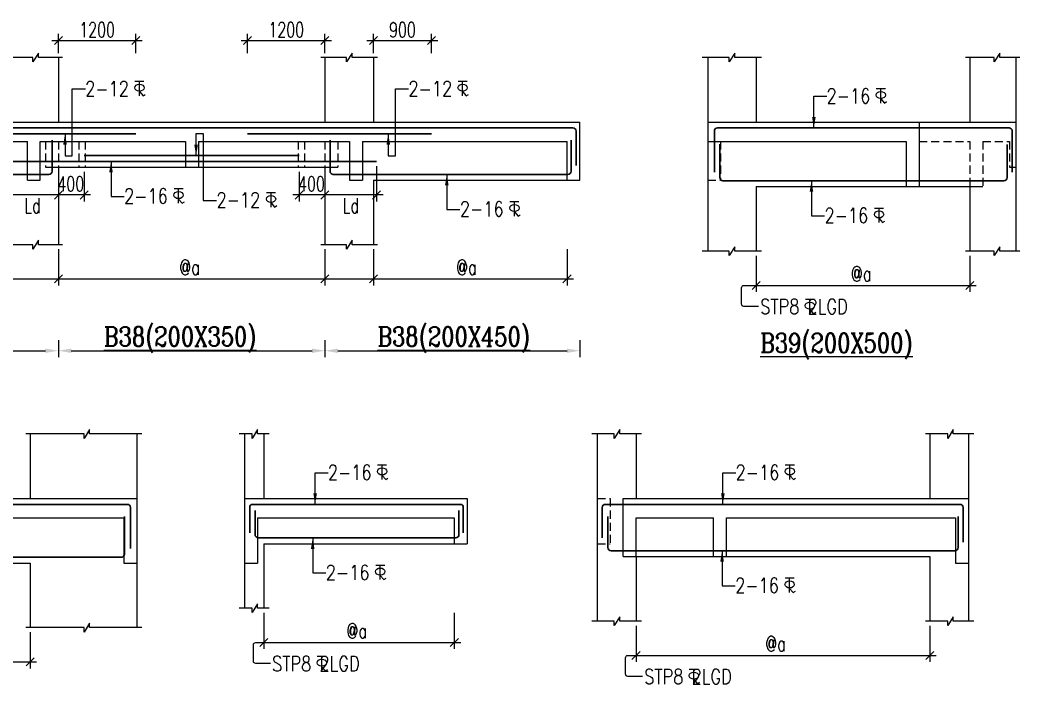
# Model space of a CAD drawing. Header units: millimetres. Extents: x 1255966 to 1543012, y 318612 to 465611.
# Drawn here: x 1494569 to 1510061, y 335225 to 345513 of the extents above; entities that cross this region are included whole.
import ezdxf

# ---------------------------------------------------------------- set-up
doc = ezdxf.new("R2010")
doc.units = ezdxf.units.MM
doc.header["$LTSCALE"] = 500
doc.header["$MEASUREMENT"] = 0
doc.header["$PDMODE"] = 34
doc.linetypes.add('HIDDEN', pattern=[0.375, 0.25, -0.125])
doc.layers.get('Defpoints').update_dxf_attribs({"lineweight": 0})
for name, color, linetype, lineweight in [('BEAM ELE', 2, 'Continuous', 15), ('DIM', 1, 'Continuous', 20), ('TAXT', 3, 'Continuous', 15), ('TEXT', 7, 'Continuous', 13), ('TEXT2', 3, 'Continuous', 15), ('TOWER AREA BEAM..', 3, 'Continuous', 20)]:
    doc.layers.add(name, color=color, linetype=linetype, lineweight=lineweight)
for name, color, linetype in [('D', 10, 'Continuous'), ('ST DIM.', 1, 'Continuous'), ('STEEL', 1, 'Continuous')]:
    doc.layers.add(name, color=color, linetype=linetype)
doc.styles.add('2MM', font='romans.shx', dxfattribs={"width": 0.7})
doc.styles.add('BHTESHT$0$HSCC2', font='romanc.shx')
doc.styles.add('haider', font='romans.shx')
doc.dimstyles.new('SHUIB MOD.', dxfattribs={"dimtxt": 230, "dimasz": 130, "dimexe": 100, "dimexo": 70, "dimgap": 50, "dimtad": 2, "dimdec": 0, "dimzin": 4, "dimdsep": 46, "dimtxsty": '2MM', "dimblk": 'OBLIQUE', "dimcen": 0.09, "dimdle": 100, "dimclrd": 1, "dimclre": 1, "dimclrt": 3, "dimadec": 0, "dimazin": 0, "dimtfac": 1, "dimtdec": 0, "dimtix": 1, "dimtmove": 2, "dimatfit": 3, "dimfxl": 100, "dimtolj": 1, "dimlwd": -1, "dimarcsym": 0})

# ---------------------------------------------------------------- blocks, each defined once
blk = doc.blocks.new('_Oblique')
at = {"color": 0, "linetype": 'ByBlock', "lineweight": -2}
blk.add_line((-0.5, -0.5), (0.5, 0.5), dxfattribs=at)
blk = doc.blocks.new('*D670')
at = {"layer": 'Defpoints', "color": 0, "ltscale": 100, "transparency": 16777216}
for p in [(1495163, 342031, 6), (1499293, 342031, 6), (1499293, 341501)]:
    blk.add_point(p, dxfattribs=at)
at = {"layer": 'ST DIM.', "color": 1, "lineweight": -2, "ltscale": 100, "transparency": 16777216}
for p, q in [((1495163, 341961), (1495163, 341401)), ((1499293, 341961), (1499293, 341401))]:
    blk.add_line(p, q, dxfattribs=at)
at = {"layer": 'ST DIM.', "color": 1, "ltscale": 100, "transparency": 16777216}
blk.add_line((1495063, 341501), (1499393, 341501), dxfattribs=at)
at = {"layer": 'ST DIM.', "color": 1, "ltscale": 100, "transparency": 16777216, "xscale": 125, "yscale": 125, "zscale": 125, "rotation": 180}
blk.add_blockref('_Oblique', (1495163, 341501), dxfattribs=at)
at = {"layer": 'ST DIM.', "color": 1, "ltscale": 100, "transparency": 16777216, "xscale": 125, "yscale": 125, "zscale": 125}
blk.add_blockref('_Oblique', (1499293, 341501), dxfattribs=at)
at = {"layer": 'ST DIM.', "color": 3, "ltscale": 100, "transparency": 16777216, "insert": (1497195, 341681), "char_height": 230, "attachment_point": 5, "style": '2MM'}
blk.add_mtext('\\A1;@a', dxfattribs=at)
blk = doc.blocks.new('*D672')
at = {"layer": 'Defpoints', "color": 0, "ltscale": 100, "transparency": 16777216}
for p in [(1500043, 342031, 6), (1503043, 342031, 6), (1503043, 341501)]:
    blk.add_point(p, dxfattribs=at)
at = {"layer": 'ST DIM.', "color": 1, "lineweight": -2, "ltscale": 100, "transparency": 16777216}
for p, q in [((1500043, 341961), (1500043, 341401)), ((1503043, 341961), (1503043, 341401))]:
    blk.add_line(p, q, dxfattribs=at)
at = {"layer": 'ST DIM.', "color": 1, "ltscale": 100, "transparency": 16777216}
blk.add_line((1499943, 341501), (1503143, 341501), dxfattribs=at)
at = {"layer": 'ST DIM.', "color": 1, "ltscale": 100, "transparency": 16777216, "xscale": 125, "yscale": 125, "zscale": 125, "rotation": 180}
blk.add_blockref('_Oblique', (1500043, 341501), dxfattribs=at)
at = {"layer": 'ST DIM.', "color": 1, "ltscale": 100, "transparency": 16777216, "xscale": 125, "yscale": 125, "zscale": 125}
blk.add_blockref('_Oblique', (1503043, 341501), dxfattribs=at)
at = {"layer": 'ST DIM.', "color": 3, "ltscale": 100, "transparency": 16777216, "insert": (1501482, 341681), "char_height": 230, "attachment_point": 5, "style": '2MM'}
blk.add_mtext('\\A1;@a', dxfattribs=at)
blk = doc.blocks.new('A$C76682FD6')
at = {"layer": 'TEXT', "color": 3, "ltscale": 0.2}
for p, q in [((143, 219), (2, 219)), ((72, 0), (72, 219)), ((72, 63), (128, 0)), ((128, 0), (162, 21))]:
    blk.add_line(p, q, dxfattribs=at)
blk.add_ellipse((72, 124), major_axis=(72.3, 0), ratio=0.753223, dxfattribs=at)
blk = doc.blocks.new('*D673')
at = {"layer": 'Defpoints', "color": 0, "ltscale": 100, "transparency": 16777216}
for p in [(1505973, 341931, 6), (1509283, 341931, 6), (1509283, 341401)]:
    blk.add_point(p, dxfattribs=at)
at = {"layer": 'ST DIM.', "color": 1, "lineweight": -2, "ltscale": 100, "transparency": 16777216}
for p, q in [((1505973, 341861), (1505973, 341301)), ((1509283, 341861), (1509283, 341301))]:
    blk.add_line(p, q, dxfattribs=at)
at = {"layer": 'ST DIM.', "color": 1, "ltscale": 100, "transparency": 16777216}
blk.add_line((1505873, 341401), (1509383, 341401), dxfattribs=at)
at = {"layer": 'ST DIM.', "color": 1, "ltscale": 100, "transparency": 16777216, "xscale": 125, "yscale": 125, "zscale": 125, "rotation": 180}
blk.add_blockref('_Oblique', (1505973, 341401), dxfattribs=at)
at = {"layer": 'ST DIM.', "color": 1, "ltscale": 100, "transparency": 16777216, "xscale": 125, "yscale": 125, "zscale": 125}
blk.add_blockref('_Oblique', (1509283, 341401), dxfattribs=at)
at = {"layer": 'ST DIM.', "color": 3, "ltscale": 100, "transparency": 16777216, "insert": (1507599, 341581), "char_height": 230, "attachment_point": 5, "style": '2MM'}
blk.add_mtext('\\A1;@a', dxfattribs=at)
blk = doc.blocks.new('*D679')
at = {"layer": 'Defpoints', "color": 0, "ltscale": 100, "transparency": 16777216}
for p in [(1495163, 343231), (1495563, 343231), (1495163, 342802)]:
    blk.add_point(p, dxfattribs=at)
at = {"layer": 'ST DIM.', "color": 1, "lineweight": -2, "ltscale": 100, "transparency": 16777216}
for p, q in [((1495163, 343161), (1495163, 342702)), ((1495563, 343161), (1495563, 342702))]:
    blk.add_line(p, q, dxfattribs=at)
at = {"layer": 'ST DIM.', "color": 1, "ltscale": 100, "transparency": 16777216}
blk.add_line((1495663, 342802), (1495063, 342802), dxfattribs=at)
at = {"layer": 'ST DIM.', "color": 1, "ltscale": 100, "transparency": 16777216, "xscale": 125, "yscale": 125, "zscale": 125, "rotation": 180}
blk.add_blockref('_Oblique', (1495163, 342802), dxfattribs=at)
at = {"layer": 'ST DIM.', "color": 1, "ltscale": 100, "transparency": 16777216, "xscale": 125, "yscale": 125, "zscale": 125}
blk.add_blockref('_Oblique', (1495563, 342802), dxfattribs=at)
at = {"layer": 'ST DIM.', "color": 3, "ltscale": 100, "transparency": 16777216, "insert": (1495355, 342974), "char_height": 230, "attachment_point": 5, "style": '2MM'}
blk.add_mtext('\\A1;400', dxfattribs=at)
blk = doc.blocks.new('*D680')
at = {"layer": 'Defpoints', "color": 0, "ltscale": 100, "transparency": 16777216}
for p in [(1498893, 343231), (1499293, 343231), (1498893, 342802)]:
    blk.add_point(p, dxfattribs=at)
at = {"layer": 'ST DIM.', "color": 1, "lineweight": -2, "ltscale": 100, "transparency": 16777216}
for p, q in [((1498893, 343161), (1498893, 342702)), ((1499293, 343161), (1499293, 342702))]:
    blk.add_line(p, q, dxfattribs=at)
at = {"layer": 'ST DIM.', "color": 1, "ltscale": 100, "transparency": 16777216}
blk.add_line((1499393, 342802), (1498793, 342802), dxfattribs=at)
at = {"layer": 'ST DIM.', "color": 1, "ltscale": 100, "transparency": 16777216, "xscale": 125, "yscale": 125, "zscale": 125, "rotation": 180}
blk.add_blockref('_Oblique', (1498893, 342802), dxfattribs=at)
at = {"layer": 'ST DIM.', "color": 1, "ltscale": 100, "transparency": 16777216, "xscale": 125, "yscale": 125, "zscale": 125}
blk.add_blockref('_Oblique', (1499293, 342802), dxfattribs=at)
at = {"layer": 'ST DIM.', "color": 3, "ltscale": 100, "transparency": 16777216, "insert": (1499085, 342974), "char_height": 230, "attachment_point": 5, "style": '2MM'}
blk.add_mtext('\\A1;400', dxfattribs=at)
blk = doc.blocks.new('*D601')
at = {"layer": 'Defpoints', "color": 0, "ltscale": 100, "transparency": 16777216}
for p in [(1500943, 345197), (1500043, 344931), (1500943, 344931)]:
    blk.add_point(p, dxfattribs=at)
at = {"layer": 'ST DIM.', "color": 1, "ltscale": 100, "transparency": 16777216}
blk.add_line((1499943, 345197), (1501043, 345197), dxfattribs=at)
at = {"layer": 'ST DIM.', "color": 1, "lineweight": -2, "ltscale": 100, "transparency": 16777216}
for p, q in [((1500043, 345001), (1500043, 345297)), ((1500943, 345001), (1500943, 345297))]:
    blk.add_line(p, q, dxfattribs=at)
at = {"layer": 'ST DIM.', "color": 1, "ltscale": 100, "transparency": 16777216, "xscale": 125, "yscale": 125, "zscale": 125, "rotation": 180}
blk.add_blockref('_Oblique', (1500043, 345197), dxfattribs=at)
at = {"layer": 'ST DIM.', "color": 1, "ltscale": 100, "transparency": 16777216, "xscale": 125, "yscale": 125, "zscale": 125}
blk.add_blockref('_Oblique', (1500943, 345197), dxfattribs=at)
at = {"layer": 'ST DIM.', "color": 3, "ltscale": 100, "transparency": 16777216, "insert": (1500493, 345362), "char_height": 230, "attachment_point": 5, "style": '2MM'}
blk.add_mtext('\\A1;900', dxfattribs=at)
blk = doc.blocks.new('*D602')
at = {"layer": 'Defpoints', "color": 0, "ltscale": 100, "transparency": 16777216}
for p in [(1499293, 345197), (1498093, 344931), (1499293, 344931)]:
    blk.add_point(p, dxfattribs=at)
at = {"layer": 'ST DIM.', "color": 1, "ltscale": 100, "transparency": 16777216}
blk.add_line((1497993, 345197), (1499393, 345197), dxfattribs=at)
at = {"layer": 'ST DIM.', "color": 1, "lineweight": -2, "ltscale": 100, "transparency": 16777216}
for p, q in [((1498093, 345001), (1498093, 345297)), ((1499293, 345001), (1499293, 345297))]:
    blk.add_line(p, q, dxfattribs=at)
at = {"layer": 'ST DIM.', "color": 1, "ltscale": 100, "transparency": 16777216, "xscale": 125, "yscale": 125, "zscale": 125, "rotation": 180}
blk.add_blockref('_Oblique', (1498093, 345197), dxfattribs=at)
at = {"layer": 'ST DIM.', "color": 1, "ltscale": 100, "transparency": 16777216, "xscale": 125, "yscale": 125, "zscale": 125}
blk.add_blockref('_Oblique', (1499293, 345197), dxfattribs=at)
at = {"layer": 'ST DIM.', "color": 3, "ltscale": 100, "transparency": 16777216, "insert": (1498693, 345362), "char_height": 230, "attachment_point": 5, "style": '2MM'}
blk.add_mtext('\\A1;1200', dxfattribs=at)
blk = doc.blocks.new('*D603')
at = {"layer": 'Defpoints', "color": 0, "ltscale": 100, "transparency": 16777216}
for p in [(1496363, 345197), (1495163, 344931), (1496363, 344931)]:
    blk.add_point(p, dxfattribs=at)
at = {"layer": 'ST DIM.', "color": 1, "ltscale": 100, "transparency": 16777216}
blk.add_line((1495063, 345197), (1496463, 345197), dxfattribs=at)
at = {"layer": 'ST DIM.', "color": 1, "lineweight": -2, "ltscale": 100, "transparency": 16777216}
for p, q in [((1495163, 345001), (1495163, 345297)), ((1496363, 345001), (1496363, 345297))]:
    blk.add_line(p, q, dxfattribs=at)
at = {"layer": 'ST DIM.', "color": 1, "ltscale": 100, "transparency": 16777216, "xscale": 125, "yscale": 125, "zscale": 125, "rotation": 180}
blk.add_blockref('_Oblique', (1495163, 345197), dxfattribs=at)
at = {"layer": 'ST DIM.', "color": 1, "ltscale": 100, "transparency": 16777216, "xscale": 125, "yscale": 125, "zscale": 125}
blk.add_blockref('_Oblique', (1496363, 345197), dxfattribs=at)
at = {"layer": 'ST DIM.', "color": 3, "ltscale": 100, "transparency": 16777216, "insert": (1495763, 345362), "char_height": 230, "attachment_point": 5, "style": '2MM'}
blk.add_mtext('\\A1;1200', dxfattribs=at)
blk = doc.blocks.new('*D605')
at = {"layer": 'Defpoints', "color": 0, "ltscale": 100, "transparency": 16777216}
for p in [(1494364, 343321), (1495163, 343231, 1457780), (1494364, 342802)]:
    blk.add_point(p, dxfattribs=at)
at = {"layer": 'ST DIM.', "color": 1, "lineweight": -2, "ltscale": 100, "transparency": 16777216}
for p, q in [((1494364, 343251), (1494364, 342702)), ((1495163, 343161), (1495163, 342702))]:
    blk.add_line(p, q, dxfattribs=at)
at = {"layer": 'ST DIM.', "color": 1, "ltscale": 100, "transparency": 16777216}
blk.add_line((1495263, 342802), (1494264, 342802), dxfattribs=at)
at = {"layer": 'ST DIM.', "color": 1, "ltscale": 100, "transparency": 16777216, "xscale": 125, "yscale": 125, "zscale": 125, "rotation": 180}
blk.add_blockref('_Oblique', (1494364, 342802), dxfattribs=at)
at = {"layer": 'ST DIM.', "color": 1, "ltscale": 100, "transparency": 16777216, "xscale": 125, "yscale": 125, "zscale": 125}
blk.add_blockref('_Oblique', (1495163, 342802), dxfattribs=at)
at = {"layer": 'ST DIM.', "color": 3, "ltscale": 100, "transparency": 16777216, "insert": (1494763, 342637), "char_height": 230, "attachment_point": 5, "style": '2MM'}
blk.add_mtext('\\A1;Ld', dxfattribs=at)
blk = doc.blocks.new('*D606')
at = {"layer": 'Defpoints', "color": 0, "ltscale": 100, "transparency": 16777216}
for p in [(1500093, 343321), (1499293, 343231), (1499293, 342802)]:
    blk.add_point(p, dxfattribs=at)
at = {"layer": 'ST DIM.', "color": 1, "lineweight": -2, "ltscale": 100, "transparency": 16777216}
for p, q in [((1499293, 343161), (1499293, 342702)), ((1500093, 343251), (1500093, 342702))]:
    blk.add_line(p, q, dxfattribs=at)
at = {"layer": 'ST DIM.', "color": 1, "ltscale": 100, "transparency": 16777216}
blk.add_line((1500193, 342802), (1499193, 342802), dxfattribs=at)
at = {"layer": 'ST DIM.', "color": 1, "ltscale": 100, "transparency": 16777216, "xscale": 125, "yscale": 125, "zscale": 125, "rotation": 180}
blk.add_blockref('_Oblique', (1499293, 342802), dxfattribs=at)
at = {"layer": 'ST DIM.', "color": 1, "ltscale": 100, "transparency": 16777216, "xscale": 125, "yscale": 125, "zscale": 125}
blk.add_blockref('_Oblique', (1500093, 342802), dxfattribs=at)
at = {"layer": 'ST DIM.', "color": 3, "ltscale": 100, "transparency": 16777216, "insert": (1499693, 342637), "char_height": 230, "attachment_point": 5, "style": '2MM'}
blk.add_mtext('\\A1;Ld', dxfattribs=at)
blk = doc.blocks.new('*D607')
at = {"layer": 'Defpoints', "color": 0, "ltscale": 100, "transparency": 16777216}
for p in [(1491213, 340624, 6), (1495163, 340624, 6), (1495163, 340389)]:
    blk.add_point(p, dxfattribs=at)
at = {"layer": 'ST DIM.', "color": 1, "lineweight": -2, "ltscale": 100, "transparency": 16777216}
for p, q in [((1491213, 340554), (1491213, 340289)), ((1495163, 340554), (1495163, 340289))]:
    blk.add_line(p, q, dxfattribs=at)
at = {"layer": 'ST DIM.', "color": 1, "ltscale": 100, "transparency": 16777216}
blk.add_line((1491413, 340389), (1494963, 340389), dxfattribs=at)
for points in [[(1491413, 340422), (1491413, 340355), (1491213, 340389)], [(1494963, 340422), (1494963, 340355), (1495163, 340389)]]:
    blk.add_solid(points, dxfattribs=at)
blk = doc.blocks.new('*D608')
at = {"layer": 'Defpoints', "color": 0, "ltscale": 100, "transparency": 16777216}
for p in [(1495163, 340624, 6), (1499293, 340624, 6), (1499293, 340389)]:
    blk.add_point(p, dxfattribs=at)
at = {"layer": 'ST DIM.', "color": 1, "lineweight": -2, "ltscale": 100, "transparency": 16777216}
for p, q in [((1495163, 340554), (1495163, 340289)), ((1499293, 340554), (1499293, 340289))]:
    blk.add_line(p, q, dxfattribs=at)
at = {"layer": 'ST DIM.', "color": 1, "ltscale": 100, "transparency": 16777216}
blk.add_line((1495363, 340389), (1499093, 340389), dxfattribs=at)
for points in [[(1495363, 340422), (1495363, 340355), (1495163, 340389)], [(1499093, 340422), (1499093, 340355), (1499293, 340389)]]:
    blk.add_solid(points, dxfattribs=at)
blk = doc.blocks.new('*D609')
at = {"layer": 'Defpoints', "color": 0, "ltscale": 100, "transparency": 16777216}
for p in [(1499293, 340624, 6), (1503243, 340624, 6), (1503243, 340389)]:
    blk.add_point(p, dxfattribs=at)
at = {"layer": 'ST DIM.', "color": 1, "lineweight": -2, "ltscale": 100, "transparency": 16777216}
for p, q in [((1499293, 340554), (1499293, 340289)), ((1503243, 340554), (1503243, 340289))]:
    blk.add_line(p, q, dxfattribs=at)
at = {"layer": 'ST DIM.', "color": 1, "ltscale": 100, "transparency": 16777216}
blk.add_line((1499493, 340389), (1503043, 340389), dxfattribs=at)
for points in [[(1499493, 340422), (1499493, 340355), (1499293, 340389)], [(1503043, 340422), (1503043, 340355), (1503243, 340389)]]:
    blk.add_solid(points, dxfattribs=at)
blk = doc.blocks.new('*D618')
at = {"layer": 'Defpoints', "color": 0, "ltscale": 100, "transparency": 16777216}
for p in [(1498347, 336399, 6), (1501297, 336399, 6), (1501297, 335868)]:
    blk.add_point(p, dxfattribs=at)
at = {"layer": 'ST DIM.', "color": 1, "lineweight": -2, "ltscale": 100, "transparency": 16777216}
for p, q in [((1498347, 336329), (1498347, 335768)), ((1501297, 336329), (1501297, 335768))]:
    blk.add_line(p, q, dxfattribs=at)
at = {"layer": 'ST DIM.', "color": 1, "ltscale": 100, "transparency": 16777216}
blk.add_line((1498247, 335868), (1501397, 335868), dxfattribs=at)
at = {"layer": 'ST DIM.', "color": 1, "ltscale": 100, "transparency": 16777216, "xscale": 125, "yscale": 125, "zscale": 125, "rotation": 180}
blk.add_blockref('_Oblique', (1498347, 335868), dxfattribs=at)
at = {"layer": 'ST DIM.', "color": 1, "ltscale": 100, "transparency": 16777216, "xscale": 125, "yscale": 125, "zscale": 125}
blk.add_blockref('_Oblique', (1501297, 335868), dxfattribs=at)
at = {"layer": 'ST DIM.', "color": 3, "ltscale": 100, "transparency": 16777216, "insert": (1499783, 336049), "char_height": 230, "attachment_point": 5, "style": '2MM'}
blk.add_mtext('\\A1;@a', dxfattribs=at)
blk = doc.blocks.new('*D619')
at = {"layer": 'Defpoints', "color": 0, "ltscale": 100, "transparency": 16777216}
for p in [(1490926, 336099, 6), (1494726, 336099, 6), (1494726, 335568)]:
    blk.add_point(p, dxfattribs=at)
at = {"layer": 'ST DIM.', "color": 1, "lineweight": -2, "ltscale": 100, "transparency": 16777216}
for p, q in [((1490926, 336029), (1490926, 335468)), ((1494726, 336029), (1494726, 335468))]:
    blk.add_line(p, q, dxfattribs=at)
at = {"layer": 'ST DIM.', "color": 1, "ltscale": 100, "transparency": 16777216}
blk.add_line((1490826, 335568), (1494826, 335568), dxfattribs=at)
at = {"layer": 'ST DIM.', "color": 1, "ltscale": 100, "transparency": 16777216, "xscale": 125, "yscale": 125, "zscale": 125, "rotation": 180}
blk.add_blockref('_Oblique', (1490926, 335568), dxfattribs=at)
at = {"layer": 'ST DIM.', "color": 1, "ltscale": 100, "transparency": 16777216, "xscale": 125, "yscale": 125, "zscale": 125}
blk.add_blockref('_Oblique', (1494726, 335568), dxfattribs=at)
at = {"layer": 'ST DIM.', "color": 3, "ltscale": 100, "transparency": 16777216, "insert": (1492780, 335749), "char_height": 230, "attachment_point": 5, "style": '2MM'}
blk.add_mtext('\\A1;@a', dxfattribs=at)
blk = doc.blocks.new('*D620')
at = {"layer": 'Defpoints', "color": 0, "ltscale": 100, "transparency": 16777216}
for p in [(1504112, 336199, 6), (1508662, 336199, 6), (1508662, 335668)]:
    blk.add_point(p, dxfattribs=at)
at = {"layer": 'ST DIM.', "color": 1, "lineweight": -2, "ltscale": 100, "transparency": 16777216}
for p, q in [((1504112, 336129), (1504112, 335568)), ((1508662, 336129), (1508662, 335568))]:
    blk.add_line(p, q, dxfattribs=at)
at = {"layer": 'ST DIM.', "color": 1, "ltscale": 100, "transparency": 16777216}
blk.add_line((1504012, 335668), (1508762, 335668), dxfattribs=at)
at = {"layer": 'ST DIM.', "color": 1, "ltscale": 100, "transparency": 16777216, "xscale": 125, "yscale": 125, "zscale": 125, "rotation": 180}
blk.add_blockref('_Oblique', (1504112, 335668), dxfattribs=at)
at = {"layer": 'ST DIM.', "color": 1, "ltscale": 100, "transparency": 16777216, "xscale": 125, "yscale": 125, "zscale": 125}
blk.add_blockref('_Oblique', (1508662, 335668), dxfattribs=at)
at = {"layer": 'ST DIM.', "color": 3, "ltscale": 100, "transparency": 16777216, "insert": (1506273, 335849), "char_height": 230, "attachment_point": 5, "style": '2MM'}
blk.add_mtext('\\A1;@a', dxfattribs=at)

msp = doc.modelspace()

# ---------------------------------------------------------------- linework, layer by layer
at = {"layer": 'BEAM ELE', "color": 3}
for points in [[(1495225.4, 344931.4), (1494852.6, 344931.4), (1494852.6, 345000), (1494768, 344863.3), (1494768, 344931.4), (1494346.6, 344931.4)], [(1500105.5, 344931.4), (1499713.1, 344931.4), (1499713.1, 345000), (1499628.5, 344863.3), (1499628.5, 344931.4), (1499226.7, 344931.4)], [(1506055.9, 344931.4), (1505641.6, 344931.4), (1505641.6, 345000), (1505557, 344863.3), (1505557, 344931.4), (1505137.7, 344931.4)], [(1510060.5, 344931.4), (1509746.1, 344931.4), (1509746.1, 345000), (1509661.5, 344863.3), (1509661.5, 344931.4), (1509216.8, 344931.4)], [(1495225.4, 342031.4), (1494852.6, 342031.4), (1494852.6, 342100), (1494768, 341963.3), (1494768, 342031.4), (1494346.6, 342031.4)], [(1500105.5, 342031.4), (1499713.1, 342031.4), (1499713.1, 342100), (1499628.5, 341963.3), (1499628.5, 342031.4), (1499226.7, 342031.4)], [(1506055.9, 341931.4), (1505641.6, 341931.4), (1505641.6, 342000), (1505557, 341863.3), (1505557, 341931.4), (1505137.7, 341931.4)], [(1510060.5, 341931.4), (1509746.1, 341931.4), (1509746.1, 342000), (1509661.5, 341863.3), (1509661.5, 341931.4), (1509216.8, 341931.4)], [(1496458.4, 339098.8), (1495646.4, 339098.8), (1495646.4, 339167.4), (1495561.8, 339030.8), (1495561.8, 339098.8), (1494660.3, 339098.8)], [(1498430.2, 339098.8), (1498247.4, 339098.8), (1498247.4, 339167.4), (1498162.9, 339030.8), (1498162.9, 339098.8), (1497962, 339098.8)], [(1504194.7, 339098.8), (1503859.6, 339098.8), (1503859.6, 339167.4), (1503775.1, 339030.8), (1503775.1, 339098.8), (1503426.5, 339098.8)], [(1509343.7, 339098.8), (1509026.5, 339098.8), (1509026.5, 339167.4), (1508941.9, 339030.8), (1508941.9, 339098.8), (1508595.6, 339098.8)], [(1498430.2, 336398.8), (1498247.4, 336398.8), (1498247.4, 336467.4), (1498162.9, 336330.8), (1498162.9, 336398.8), (1497962, 336398.8)], [(1504194.7, 336198.8), (1503859.6, 336198.8), (1503859.6, 336267.4), (1503775.1, 336130.8), (1503775.1, 336198.8), (1503426.5, 336198.8)], [(1509343.7, 336198.8), (1509026.5, 336198.8), (1509026.5, 336267.4), (1508941.9, 336130.8), (1508941.9, 336198.8), (1508595.6, 336198.8)], [(1496458.4, 336098.8), (1495646.4, 336098.8), (1495646.4, 336167.4), (1495561.8, 336030.8), (1495561.8, 336098.8), (1494660.3, 336098.8)]]:
    msp.add_lwpolyline(points, dxfattribs=at)
at = {"layer": 'ST DIM.'}
for points in [[(1491513.1, 341175.7), (1491284.7, 341175.7, -0.4142136), (1491249, 341211.5), (1491249, 341465, -0.4142136), (1491284.7, 341500.8), (1500637.3, 341500.8)], [(1506010.6, 341075.7), (1505782.2, 341075.7, -0.4142136), (1505746.4, 341111.5), (1505746.4, 341365, -0.4142136), (1505782.2, 341400.8), (1505972.8, 341400.8)], [(1498448.4, 335543.1), (1498220, 335543.1, -0.4142136), (1498184.3, 335578.9), (1498184.3, 335832.5, -0.4142136), (1498220, 335868.3), (1498347.1, 335868.3)], [(1504212.9, 335343.1), (1503984.6, 335343.1, -0.4142136), (1503948.8, 335378.9), (1503948.8, 335632.5, -0.4142136), (1503984.6, 335668.3), (1504111.7, 335668.3)]]:
    msp.add_lwpolyline(points, format="xyb", dxfattribs=at)
at = {"layer": 'STEEL', "color": 4, "lineweight": 30, "ltscale": 10}
for p, q in [((1491311.4, 343841.4), (1503133.6, 343841.4)), ((1503183.4, 343257.6), (1503183.4, 343791.4)), ((1505325.4, 343157.6), (1505325.4, 343791.4)), ((1505375.3, 343841.4), (1509890.9, 343841.4)), ((1509940.7, 343157.6), (1509940.7, 343791.4)), ((1493512.7, 343751.4), (1496362.7, 343751.4)), ((1495065.1, 343171.4), (1495065.1, 343652.4)), ((1498092.8, 343751.4), (1500942.8, 343751.4)), ((1499372, 343171.4), (1499372, 343652.4)), ((1503105.3, 343171.4), (1503105.3, 343652.4)), ((1505409, 343071.4), (1505409, 343589.5)), ((1509862.6, 343071.4), (1509862.6, 343586.7)), ((1494363.6, 343321.4), (1500092.8, 343321.4)), ((1495562.7, 343411.4), (1498892.8, 343411.4)), ((1491372.5, 343121.4), (1495015.1, 343121.4)), ((1499422, 343121.4), (1503055.3, 343121.4)), ((1505459, 343021.4), (1509812.6, 343021.4)), ((1490749.8, 338008.8), (1496228.5, 338008.8)), ((1496278.5, 337325.1), (1496278.5, 337958.8)), ((1498126.6, 337567.4), (1498126.6, 337958.8)), ((1498176.6, 338008.8), (1501386.8, 338008.8)), ((1498210.2, 337538.8), (1498210.2, 337913.4)), ((1501369, 337538.8), (1501369, 337913.4)), ((1501436.6, 337567.4), (1501436.6, 337958.8)), ((1503587.9, 337492), (1503587.9, 337958.8)), ((1503637.9, 338008.8), (1509128, 338008.8)), ((1509178, 337425.1), (1509178, 337958.8)), ((1496186.8, 337238.8), (1496186.8, 337819.8)), ((1503675.4, 337338.8), (1503675.4, 337819.8)), ((1509100.9, 337338.8), (1509100.9, 337819.8)), ((1498260.2, 337488.8), (1501319, 337488.8)), ((1503725.4, 337288.8), (1509050.9, 337288.8)), ((1490826.3, 337188.8), (1496136.8, 337188.8))]:
    msp.add_line(p, q, dxfattribs=at)
for centre, start, end in [((1503133.4, 343791.4), 0, 90), ((1505375.4, 343791.4), 90, 180), ((1509890.7, 343791.4), 0, 90), ((1495015.1, 343171.4), 270, 0), ((1499422, 343171.4), 180, 270), ((1503055.3, 343171.4), 270, 0), ((1505459, 343071.4), 180, 270), ((1509812.6, 343071.4), 270, 0), ((1496228.5, 337958.8), 0, 90), ((1498176.6, 337958.8), 90, 180), ((1501386.6, 337958.8), 0, 90), ((1503637.9, 337958.8), 90, 180), ((1509128, 337958.8), 0, 90), ((1498260.2, 337538.8), 180, 270), ((1501319, 337538.8), 270, 0), ((1503725.4, 337338.8), 180, 270), ((1509050.9, 337338.8), 270, 0), ((1496136.8, 337238.8), 270, 0)]:
    msp.add_arc(centre, 50, start, end, dxfattribs=at)
at = {"layer": 'TOWER AREA BEAM..'}
for p, q in [((1495162.7, 344931.4), (1495162.7, 343931.4)), ((1499292.8, 344931.4), (1499292.8, 343931.4)), ((1500042.8, 344931.4), (1500042.8, 343931.4)), ((1505222.8, 344931.4), (1505222.8, 341931.4)), ((1505972.8, 344931.4), (1505972.8, 343931.4)), ((1509282.8, 344931.4), (1509282.8, 343931.4)), ((1509997.8, 344931.4), (1509997.8, 343931.4)), ((1491212.7, 343931.4), (1503242.8, 343931.4)), ((1503242.8, 343031.4), (1503242.8, 343931.4)), ((1505222.8, 343931.4), (1509997.8, 343931.4)), ((1508497.8, 343931.4), (1508497.8, 342931.4)), ((1509997.8, 343931.4), (1509997.8, 341931.4)), ((1491412.7, 343631.4), (1494682.7, 343631.4)), ((1494682.7, 343031.4), (1494682.7, 343631.4)), ((1494882.7, 343631.4), (1497132.7, 343631.4)), ((1494882.7, 343031.4), (1494882.7, 343631.4)), ((1497132.7, 343631.4), (1497132.7, 343231.4)), ((1497332.7, 343631.4), (1499672.8, 343631.4)), ((1497332.7, 343631.4), (1497332.7, 343231.4)), ((1499672.8, 343631.4), (1499672.8, 343031.4)), ((1499872.8, 343631.4), (1499872.8, 343031.4)), ((1499872.8, 343631.4), (1503042.8, 343631.4)), ((1503042.8, 343031.4), (1503042.8, 343631.4)), ((1505222.8, 343631.4), (1508297.8, 343631.4)), ((1508297.8, 343631.4), (1508297.8, 342931.4)), ((1494962.7, 343231.4), (1499492.8, 343231.4)), ((1495162.7, 343231.4), (1495162.7, 342031.4)), ((1499292.8, 343231.4), (1499292.8, 342031.4)), ((1509897.8, 343231.4), (1509997.8, 343231.4)), ((1494682.7, 343031.4), (1494882.7, 343031.4)), ((1499672.8, 343031.4), (1499872.8, 343031.4)), ((1500042.8, 343031.4), (1500042.8, 342031.4)), ((1500042.8, 343031.4), (1503242.8, 343031.4)), ((1505972.8, 342931.4), (1505972.8, 341931.4)), ((1505972.8, 342931.4), (1509482.8, 342931.4)), ((1509282.8, 342931.4), (1509282.8, 341931.4)), ((1494726.3, 339098.8), (1494726.3, 338098.8)), ((1496376.3, 339098.8), (1496376.3, 336098.8)), ((1498047.1, 339098.8), (1498047.1, 336398.8)), ((1498347.1, 339098.8), (1498347.1, 338098.8)), ((1503511.7, 339098.8), (1503511.7, 338098.8)), ((1504111.7, 339098.8), (1504111.7, 338098.8)), ((1508661.7, 339098.8), (1508661.7, 338098.8)), ((1509261.7, 339098.8), (1509261.7, 336198.8)), ((1490626.3, 338098.8), (1496376.3, 338098.8)), ((1498047.1, 338098.8), (1501497.1, 338098.8)), ((1501497.1, 338098.8), (1501497.1, 337398.8)), ((1503511.7, 338098.8), (1503511.7, 337398.8)), ((1503911.7, 338098.8), (1509261.7, 338098.8)), ((1503911.7, 337198.8), (1503911.7, 338098.8)), ((1492626.3, 337798.8), (1496176.3, 337798.8)), ((1496176.3, 337798.8), (1496176.3, 337098.8)), ((1498247.1, 337798.8), (1498247.1, 337098.8)), ((1498247.1, 337798.8), (1501297.1, 337798.8)), ((1501297.1, 337798.8), (1501297.1, 337398.8)), ((1504111.7, 337798.8), (1505311.7, 337798.8)), ((1504111.7, 337198.8), (1504111.7, 337798.8)), ((1505311.7, 337198.8), (1505311.7, 337798.8)), ((1505511.7, 337798.8), (1509061.7, 337798.8)), ((1505511.7, 337198.8), (1505511.7, 337798.8)), ((1509061.7, 337798.8), (1509061.7, 337098.8)), ((1498347.1, 337398.8), (1498347.1, 336398.8)), ((1498347.1, 337398.8), (1501497.1, 337398.8)), ((1503511.7, 337398.8), (1503511.7, 336198.8)), ((1503911.7, 337198.8), (1508661.7, 337198.8)), ((1504111.7, 337198.8), (1504111.7, 336198.8)), ((1508661.7, 337198.8), (1508661.7, 336198.8)), ((1490626.3, 337098.8), (1494726.3, 337098.8)), ((1494726.3, 337098.8), (1494726.3, 336098.8)), ((1496176.3, 337098.8), (1496376.3, 337098.8)), ((1498047.1, 337098.8), (1498247.1, 337098.8)), ((1509061.7, 337098.8), (1509261.7, 337098.8))]:
    msp.add_line(p, q, dxfattribs=at)
at = {"layer": 'TOWER AREA BEAM..', "linetype": 'HIDDEN'}
for p, q in [((1494962.7, 343631.4), (1494962.7, 343231.4)), ((1495163.6, 343631.4), (1495163.6, 343231.4)), ((1495477.7, 343631.4), (1495477.7, 343231.4)), ((1495577.7, 343631.4), (1495577.7, 343231.4)), ((1498877.8, 343631.4), (1498877.8, 343231.4)), ((1498977.8, 343631.4), (1498977.8, 343231.4)), ((1499292.8, 343631.4), (1499292.8, 343231.4)), ((1499492.8, 343631.4), (1499492.8, 343231.4)), ((1505422.8, 343631.4), (1505422.8, 343031.4)), ((1508497.8, 343631.4), (1509282.8, 343631.4)), ((1509282.8, 343631.4), (1509282.8, 342931.4)), ((1509482.8, 343631.4), (1509897.8, 343631.4)), ((1509482.8, 343631.4), (1509482.8, 342931.4)), ((1509897.8, 343631.4), (1509897.8, 343231.4)), ((1505222.8, 343031.4), (1505422.8, 343031.4)), ((1503511.7, 338098.8), (1503711.7, 338098.8)), ((1503711.7, 338098.8), (1503711.7, 337398.8)), ((1503511.7, 337398.8), (1503711.7, 337398.8))]:
    msp.add_line(p, q, dxfattribs=at)

# ---------------------------------------------------------------- block references
at = {"layer": 'DIM', "lineweight": 0}
for p in [(1496346.4, 344340.1), (1501354.3, 344340.1), (1507832, 344226.9), (1496953.1, 342676), (1498385.2, 342615.6), (1502155.7, 342476), (1507804.2, 342376), (1506733.1, 340963), (1500105.6, 338394.3), (1506422, 338394.3), (1500077.8, 336843.5), (1506419.8, 336643.5), (1499170.9, 335430.4), (1504935.4, 335230.4)]:
    msp.add_blockref('A$C76682FD6', p, dxfattribs=at)

# ---------------------------------------------------------------- texts
at = {"layer": 'TAXT', "style": 'BHTESHT$0$HSCC2', "width": 0.8}
for s, p in [('%%UB38(200X350)', (1495868, 340459.5)), ('%%UB38(200X450)', (1500105.7, 340459.5)), ('%%UB39(200X500)', (1506034.2, 340359.5))]:
    msp.add_text(s, height=300, dxfattribs=at).set_placement(p)
at = {"layer": 'TEXT2', "color": 3, "style": 'haider', "width": 0.8}
for s, p in [('2-12', (1495578.4, 344334.9)), ('2-12', (1500586.2, 344334.9)), ('2-16', (1507064, 344221.7)), ('2-16', (1496180.8, 342670.9)), ('2-12', (1497612.9, 342610.5)), ('2-16', (1501383.3, 342470.9)), ('2-16', (1507031.9, 342370.9)), ('STP8 2LGD', (1506036.4, 340957.8)), ('2-16', (1499337.5, 338389.2)), ('2-16', (1505654, 338389.2)), ('2-16', (1499305.4, 336838.3)), ('2-16', (1505647.5, 336638.3)), ('STP8 2LGD', (1498474.2, 335425.2)), ('STP8 2LGD', (1504238.7, 335225.2))]:
    msp.add_text(s, height=230, dxfattribs=at).set_placement(p)

# ---------------------------------------------------------------- dimensions: what is measured, and where the dimension line sits
at = {"layer": 'ST DIM.', "ltscale": 100}
for base, p1, p2, picture, middle in [((1496362.7, 345197.3), (1495162.7, 344931.4), (1496362.7, 344931.4), '*D603', (1495762.7, 345362.3)), ((1499292.8, 345197.3), (1498092.8, 344931.4), (1499292.8, 344931.4), '*D602', (1498692.8, 345362.3)), ((1500942.8, 345197.3), (1500042.8, 344931.4), (1500942.8, 344931.4), '*D601', (1500492.8, 345362.3))]:
    dim = msp.add_linear_dim(base=base, p1=p1, p2=p2, dimstyle='SHUIB MOD.', override={"dimasz": 125}, dxfattribs=at)
    dim.commit()
    dim.dimension.update_dxf_attribs({"geometry": picture, "text_midpoint": middle})
for base, p1, p2, picture, middle in [((1494363.6, 342802.2, -1457779.9), (1495162.7, 343231.4), (1494363.6, 343321.4, -1457779.9), '*D605', (1494763.1, 342637.2, -1457779.9)), ((1499292.8, 342802.2, -99010.9), (1500092.8, 343321.4, -99010.9), (1499292.8, 343231.4, -99010.9), '*D606', (1499692.8, 342637.2, -99010.9))]:
    dim = msp.add_linear_dim(base=base, p1=p1, p2=p2, text='Ld', dimstyle='SHUIB MOD.', override={"dimasz": 125}, dxfattribs=at)
    dim.commit()
    dim.dimension.update_dxf_attribs({"geometry": picture, "text_midpoint": middle})
for base, p1, p2, picture, middle in [((1495162.7, 342802.2), (1495562.7, 343231.4), (1495162.7, 343231.4), '*D679', (1495355.4, 342974.2)), ((1498892.8, 342802.2), (1499292.8, 343231.4), (1498892.8, 343231.4), '*D680', (1499084.5, 342974.2))]:
    dim = msp.add_linear_dim(base=base, p1=p1, p2=p2, dimstyle='SHUIB MOD.', override={"dimasz": 125}, dxfattribs=at)
    dim.commit()
    dim.dimension.update_dxf_attribs({"geometry": picture, "text_midpoint": middle, "dimtype": 160})
for base, p1, p2, text, override, picture, middle in [((1499292.8, 341500.8, -6.3), (1495162.7, 342031.4), (1499292.8, 342031.4), '@a', {"dimasz": 125}, '*D670', (1497195.1, 341681.3, -6.3)), ((1503042.8, 341500.8, -6.3), (1500042.8, 342031.4), (1503042.8, 342031.4), '@a', {"dimasz": 125}, '*D672', (1501481.7, 341681.3, -6.3)), ((1509282.8, 341400.8, -6.3), (1505972.8, 341931.4), (1509282.8, 341931.4), '@a', {"dimasz": 125}, '*D673', (1507599.3, 341581.3, -6.3)), ((1495162.7, 340388.6, -6.3), (1491212.7, 340623.7), (1495162.7, 340623.7), ' ', {"dimasz": 200, "dimsah": 1}, '*D607', (1493990.9, 340569, -6.3)), ((1499292.8, 340388.6, -6.3), (1495162.7, 340623.7), (1499292.8, 340623.7), ' ', {"dimasz": 200, "dimsah": 1}, '*D608', (1498306.4, 340569, -6.3)), ((1503242.8, 340388.6, -6.3), (1499292.8, 340623.7), (1503242.8, 340623.7), ' ', {"dimasz": 200, "dimsah": 1}, '*D609', (1502621.5, 340569, -6.3)), ((1501297.1, 335868.3, -6.3), (1498347.1, 336398.8), (1501297.1, 336398.8), '@a', {"dimasz": 125}, '*D618', (1499782.5, 336048.7, -6.3)), ((1508661.7, 335668.3, -6.3), (1504111.7, 336198.8), (1508661.7, 336198.8), '@a', {"dimasz": 125}, '*D620', (1506273.1, 335848.7, -6.3)), ((1494726.3, 335568.3, -6.3), (1490926.3, 336098.8), (1494726.3, 336098.8), '@a', {"dimasz": 125}, '*D619', (1492780.4, 335748.7, -6.3))]:
    dim = msp.add_linear_dim(base=base, p1=p1, p2=p2, text=text, dimstyle='SHUIB MOD.', override=override, dxfattribs=at)
    dim.commit()
    dim.dimension.update_dxf_attribs({"geometry": picture, "text_midpoint": middle, "dimtype": 160})

# ---------------------------------------------------------------- leaders
at = {"layer": 'D', "linetype": 'Continuous'}
for points in [[(1495266, 343751.4), (1495266, 343409), (1495377.2, 343409), (1495377.2, 344444.5), (1495581.7, 344444.5)], [(1500273.9, 343751.4), (1500273.9, 343409), (1500385.1, 343409), (1500385.1, 344444.5), (1500589.5, 344444.5)], [(1506867.3, 343841.4), (1506867.3, 344331.4), (1507067.3, 344331.4)], [(1497296.8, 343411.4), (1497296.8, 343753.8), (1497408, 343753.8), (1497408, 342718.2), (1497612.5, 342718.2)], [(1495978.4, 343321.4), (1495978.4, 342778.6), (1496180.4, 342778.6)], [(1501180.9, 343121.4), (1501180.9, 342578.6), (1501383, 342578.6)], [(1506829.5, 343021.4), (1506829.5, 342478.6), (1507031.5, 342478.6)], [(1499140.9, 338008.8), (1499140.9, 338498.8), (1499340.9, 338498.8)], [(1505457.3, 338008.8), (1505457.3, 338498.8), (1505657.3, 338498.8)], [(1499103, 337488.8), (1499103, 336946), (1499305.1, 336946)], [(1505445.1, 337288.8), (1505445.1, 336746), (1505647.1, 336746)]]:
    msp.add_leader(points, dimstyle='SHUIB MOD.', override={"dimasz": 170, "dimtad": 0}, dxfattribs=at)

doc.saveas('drawing.dxf')
